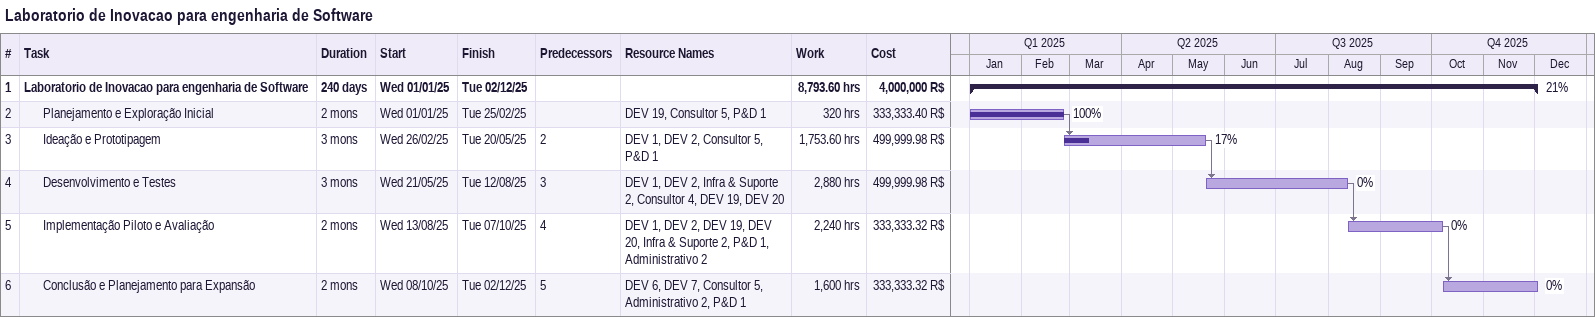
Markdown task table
Laboratorio de Inovacao para engenharia de Software

| ID | Level | Task | Duration | Start | Finish | Predecessors | Resources | % complete | Work (h) | Cost (R$) |
|---|---|---|---|---|---|---|---|---|---|---|
| 1 | 1 | **Laboratorio de Inovacao para engenharia de Software** | 240d | 2025-01-01 | 2025-12-02 |  |  | 21 | 8793.60 | 4000000 |
| 2 | 2 | Planejamento e Exploração Inicial | 2mo | 2025-01-01 | 2025-02-25 |  | DEV 19, Consultor 5, P&D 1 | 100 | 320 | 333333.40 |
| 3 | 2 | Ideação e Prototipagem | 3mo | 2025-02-26 | 2025-05-20 | 2 | DEV 1, DEV 2, Consultor 5, P&D 1 | 17 | 1753.60 | 499999.98 |
| 4 | 2 | Desenvolvimento e Testes | 3mo | 2025-05-21 | 2025-08-12 | 3 | DEV 1, DEV 2, Infra & Suporte 2, Consultor 4, DEV 19, DEV 20 | 0 | 2880 | 499999.98 |
| 5 | 2 | Implementação Piloto e Avaliação | 2mo | 2025-08-13 | 2025-10-07 | 4 | DEV 1, DEV 2, DEV 19, DEV 20, Infra & Suporte 2, P&D 1, Administrativo 2 | 0 | 2240 | 333333.32 |
| 6 | 2 | Conclusão e Planejamento para Expansão | 2mo | 2025-10-08 | 2025-12-02 | 5 | DEV 6, DEV 7, Consultor 5, Administrativo 2, P&D 1 | 0 | 1600 | 333333.32 |
